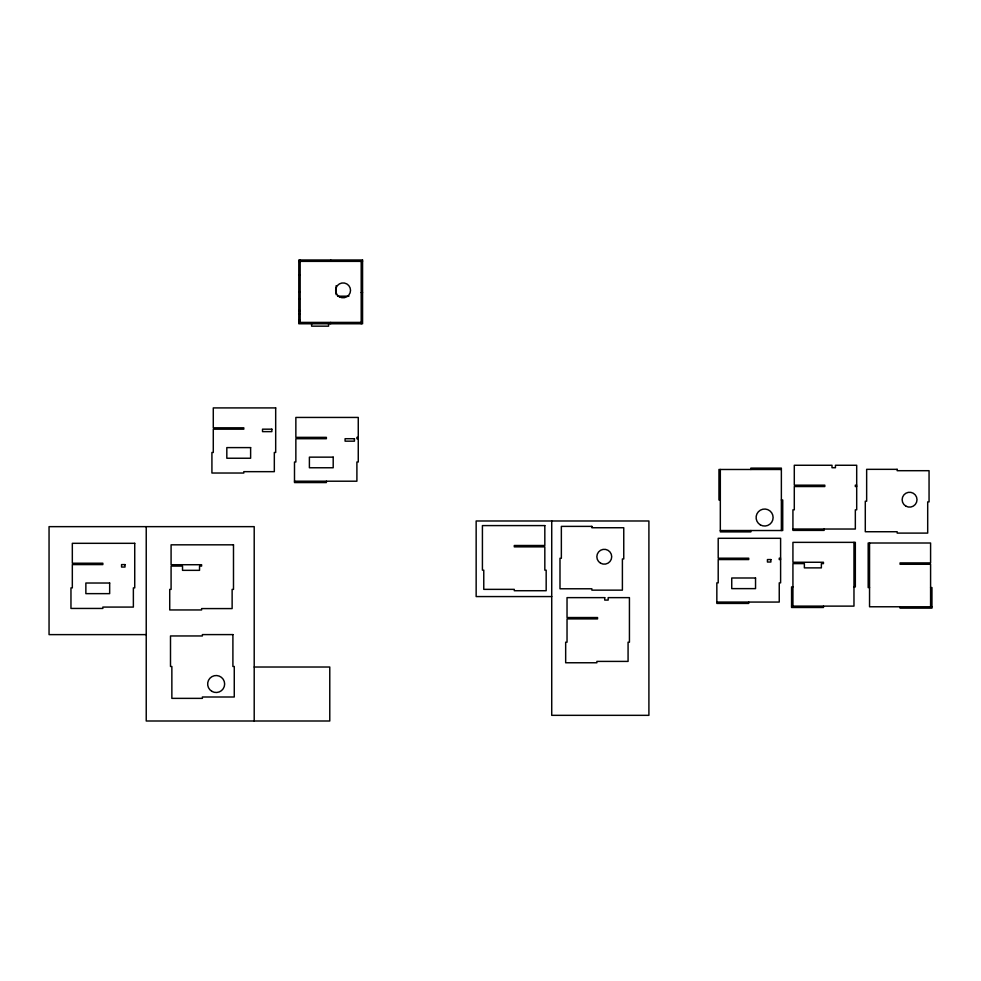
<?xml version="1.0" encoding="UTF-8"?>
<svg xmlns="http://www.w3.org/2000/svg" width="981" height="981" viewBox="0 0 981 981"><rect width="100%" height="100%" fill="white"/><g stroke="black" fill="none" stroke-linecap="round" stroke-linejoin="round"><path stroke-width="1.47" d="M298.8 261.363L362.565 261.363M298.8 274.901L300.161 274.901M298.8 291.884L300.161 291.884M361.204 292.559L362.565 292.559M337.562 296.188L348.905 296.188M298.8 298.702L300.161 298.702M298.8 310.597L300.161 310.597M298.8 314.043L300.161 314.043M298.8 319.941L300.161 319.941M298.8 322.406L361.204 322.406M358.261 437.354L356.9 437.354L356.9 438.715L358.261 438.715M781.367 469.482L718.963 469.482L718.963 500.003L720.324 500.003M294.496 481.205L356.9 481.205L356.9 462.002L358.261 462.002L358.261 417.44L295.857 417.44L295.857 437.354L326.379 437.354L326.379 438.715L295.857 438.715L295.857 462.002L294.496 462.002L294.496 482.566L326.379 482.566L326.379 481.205M856.695 485.178L855.334 485.178L855.334 486.539L856.695 486.539M781.367 500.003L782.728 500.003L782.728 530.525L720.324 530.525M792.93 529.029L855.334 529.029L855.334 509.826L856.695 509.826L856.695 465.264L835.444 465.264L835.444 467.729L831.998 467.729L831.998 465.264L794.291 465.264L794.291 485.178L824.813 485.178L824.813 486.539L794.291 486.539L794.291 509.826L792.93 509.826L792.93 530.39L824.138 530.39L824.138 529.029M780.606 558.201L779.245 558.201L779.245 559.562L780.606 559.562M792.93 586.92L791.569 586.92L791.569 607.484L823.451 607.484L823.451 606.123M853.973 586.92L855.334 586.92L855.334 542.358L792.93 542.358L792.93 562.26L823.451 562.26L823.451 563.621L821.367 563.621L821.367 567.876L804.371 567.876L804.371 563.621L792.93 563.621L792.93 606.123M869.546 587.57L868.185 587.57L868.185 543.008L930.589 543.008L930.589 562.91L900.067 562.91L900.067 564.271L930.589 564.271L930.589 606.773M930.589 587.57L931.95 587.57L931.95 608.134L900.067 608.134L900.067 606.773M551.727 596.571L476.153 596.571L476.153 520.985L648.907 520.985L648.907 715.333L551.727 715.333L551.727 520.985M716.841 602.064L779.245 602.064L779.245 582.861L780.606 582.861L780.606 538.299L718.202 538.299L718.202 558.201L748.724 558.201L748.724 559.562L718.202 559.562L718.202 582.861L716.841 582.861L716.841 603.425L748.724 603.425L748.724 602.064M791.569 606.123L853.973 606.123L853.973 542.358M931.95 606.773L869.546 606.773L869.546 543.008M146.23 634.621L49.05 634.621L49.05 526.65L254.202 526.65L254.202 720.998M254.202 667.019L329.775 667.019L329.775 720.998L146.23 720.998L146.23 526.65M781.367 530.525L781.367 468.121L750.845 468.121L750.845 469.482M750.845 530.525L750.845 531.886L720.324 531.886L720.324 469.482M361.204 261.363L361.204 323.767M336.152 285.679L336.152 294.68M330.683 260.002L330.683 261.363M330.683 322.406L330.683 323.767M328.598 323.325L328.598 326.158L311.602 326.158L311.602 323.325M300.161 260.002L300.161 322.406M362.565 260.002L298.8 260.002L298.8 323.767L362.565 323.767L362.565 260.002M275.686 407.912L213.282 407.912L213.282 427.814L243.803 427.814L243.803 429.175L213.282 429.175L213.282 452.474L211.921 452.474L211.921 473.026L243.803 473.026L243.803 471.665L274.324 471.665L274.324 452.474L275.686 452.474L275.686 407.912M271.86 429.175L262.516 429.175L262.516 431.628L271.86 431.628L271.86 429.175M354.448 438.715L345.091 438.715L345.091 441.168L354.448 441.168L354.448 438.715M250.621 447.606L226.819 447.606L226.819 458.237L250.621 458.237L250.621 447.606M333.197 457.146L309.395 457.146L309.395 467.765L333.197 467.765L333.197 457.146M897.174 469.335L866.652 469.335L866.652 501.217L865.291 501.217L865.291 531.739L897.174 531.739L897.174 533.1L927.695 533.1L927.695 501.892L929.056 501.892L929.056 470.696L897.174 470.696L897.174 469.335M544.823 525.595L482.419 525.595L482.419 570.157L483.768 570.157L483.768 589.36L514.289 589.36L514.289 590.721L546.172 590.721L546.172 570.157L544.823 570.157L544.823 546.858L514.289 546.858L514.289 545.497L544.823 545.497L544.823 525.595M591.874 526.38L561.353 526.38L561.353 558.263L559.992 558.263L559.992 588.784L591.874 588.784L591.874 590.145L622.395 590.145L622.395 558.949L623.757 558.949L623.757 527.741L591.874 527.741L591.874 526.38M134.728 543.315L72.324 543.315L72.324 563.229L102.846 563.229L102.846 564.59L72.324 564.59L72.324 587.877L70.963 587.877L70.963 608.441L102.846 608.441L102.846 607.08L133.367 607.08L133.367 587.877L134.728 587.877L134.728 543.315M233.49 544.823L171.086 544.823L171.086 564.725L201.608 564.725L201.608 566.086L199.535 566.086L199.535 570.341L182.527 570.341L182.527 566.086L171.086 566.086L171.086 589.385L169.725 589.385L169.725 609.949L201.608 609.949L201.608 608.588L232.129 608.588L232.129 589.385L233.49 589.385L233.49 544.823M770.882 559.562L767.436 559.562L767.436 562.027L770.882 562.027L770.882 559.562M125.004 564.59L121.558 564.59L121.558 567.043L125.004 567.043L125.004 564.59M755.542 577.993L731.74 577.993L731.74 588.625L755.542 588.625L755.542 577.993M109.664 583.021L85.862 583.021L85.862 593.64L109.664 593.64L109.664 583.021M604.725 597.637L567.03 597.637L567.03 617.54L597.552 617.54L597.552 618.901L567.03 618.901L567.03 642.199L565.669 642.199L565.669 662.764L596.877 662.764L596.877 661.402L628.073 661.402L628.073 642.199L629.434 642.199L629.434 597.637L608.183 597.637L608.183 600.09L604.725 600.09L604.725 597.637M232.902 634.597L202.38 634.597L202.38 635.958L170.498 635.958L170.498 666.479L171.859 666.479L171.859 698.362L202.38 698.362L202.38 697L234.263 697L234.263 666.479L232.902 666.479L232.902 634.597M211.896 691.372A8.498 8.498 0 0 0 224.649 684.015A8.498 8.498 0 0 0 211.896 676.657A8.498 8.498 0 0 0 211.896 691.372M600.556 563.18A7.443 7.443 0 0 0 611.715 556.742A7.443 7.443 0 0 0 600.556 550.292A7.443 7.443 0 0 0 600.556 563.18M905.855 506.135A7.443 7.443 0 0 0 917.014 499.685A7.443 7.443 0 0 0 905.855 493.247A7.443 7.443 0 0 0 905.855 506.135M760.361 524.896A8.498 8.498 0 0 0 773.114 517.527A8.498 8.498 0 0 0 760.361 510.169A8.498 8.498 0 0 0 760.361 524.896M339.377 296.802A7.443 7.443 0 0 0 350.536 290.351A7.443 7.443 0 0 0 339.377 283.914A7.443 7.443 0 0 0 339.377 296.802"/></g></svg>
